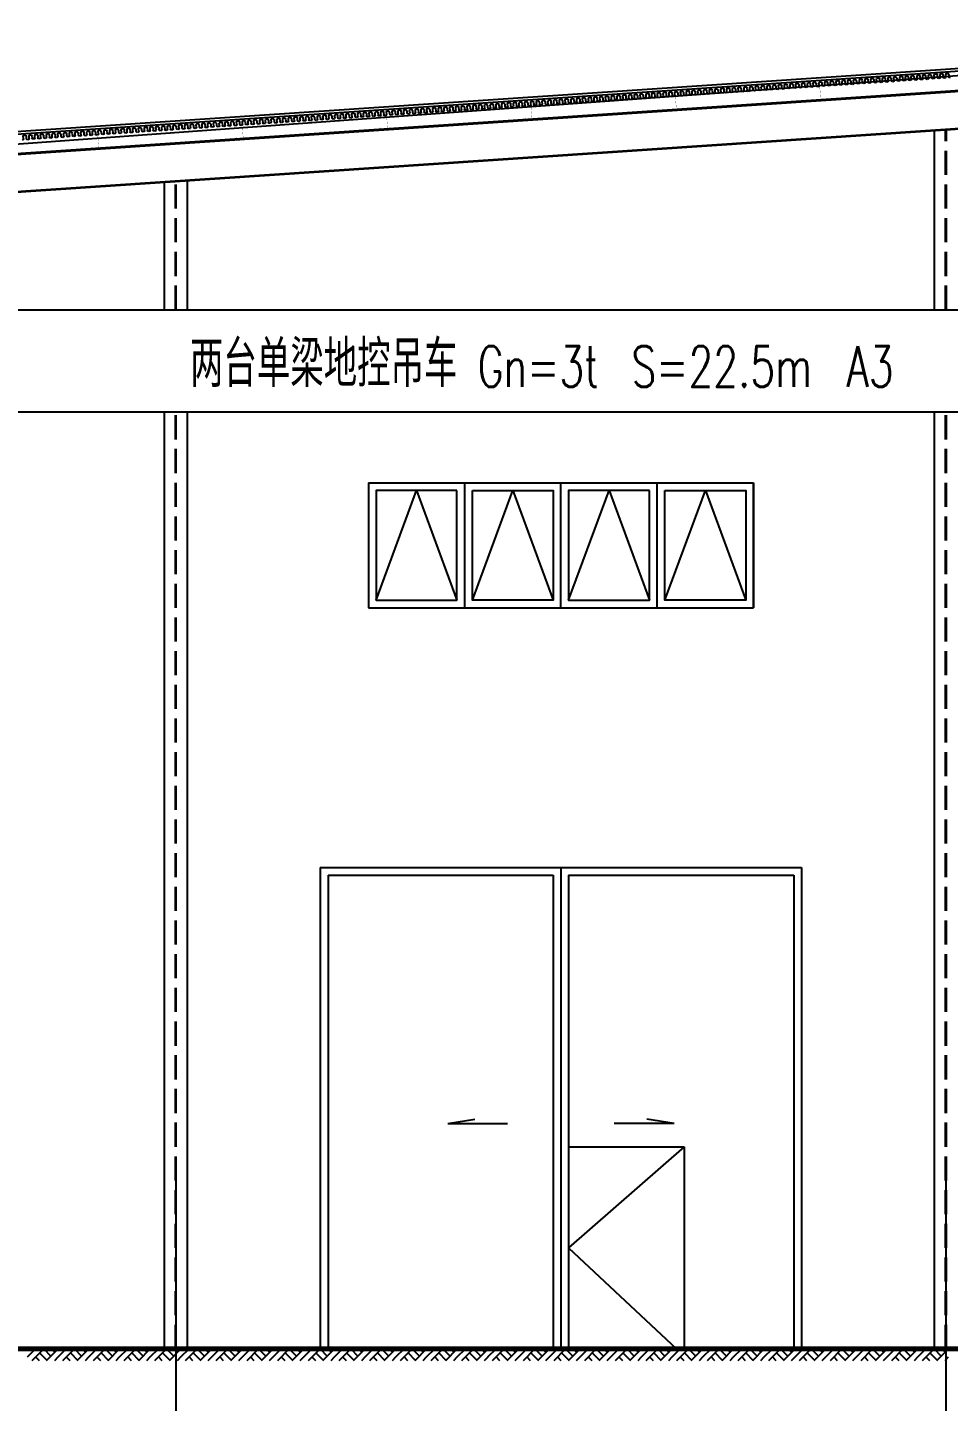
# Model space of a CAD drawing. Extents: x -266287 to 275962, y -324567 to 363765.
# Drawn here: x -133155 to -123587, y -227775 to -213498 of the extents above; entities that cross this region are included whole.
import ezdxf

# ---------------------------------------------------------------- set-up
doc = ezdxf.new("R2010")
doc.units = 0
doc.header["$LTSCALE"] = 1000
doc.linetypes.add('DASH', pattern=[0.35, 0.25, -0.1])
doc.layers.get('0').update_dxf_attribs({"linetype": 'CONTINUOUS'})
for name, color, linetype in [('AXIS', 3, 'CONTINUOUS'), ('E_WINDOW', 4, 'CONTINUOUS'), ('PUB_HATCH', 8, 'CONTINUOUS'), ('PUB_TEXT', 7, 'CONTINUOUS'), ('柱子', 3, 'CONTINUOUS')]:
    doc.layers.add(name, color=color, linetype=linetype)
doc.styles.add('_TCH_DIM', font='SIMPLEX', dxfattribs={"bigfont": 'GBCBIG'})

# ---------------------------------------------------------------- blocks, each defined once
blk = doc.blocks.new('fsfsfsf')
at = {"color": 240}
for p, q in [((950679, 69732), (928998, 69732)), ((928734, 68669), (951054, 68669))]:
    blk.add_line(p, q, dxfattribs=at)
blk = doc.blocks.new('$LinePat$00000009')
for p, q in [((0, -210), (210, 0)), ((120, -300), (420, 0)), ((420, 0), (608, -188)), ((495, -300), (795, 0)), ((615, 0), (705, -90)), ((210, -210), (300, -300)), ((315, -105), (502, -293)), ((705, -300), (795, -210))]:
    blk.add_line(p, q)
blk = doc.blocks.new('$LinePat$00000002')
for p, q in [((24, -24), (24, -56)), ((72, -56), (72, -24))]:
    blk.add_line(p, q)
for centre, start, end in [((0, -24), 0, 90), ((96, -24), 90, 180), ((48, -56), 180, 0)]:
    blk.add_arc(centre, 24, start, end)

msp = doc.modelspace()

# ---------------------------------------------------------------- linework, layer by layer
for p, q in [((-117120.34567, -213497.82004), (-139765.89415, -215016.05149)), ((-117116.48637, -213527.62865), (-139763.88736, -215045.98429)), ((-117042.43207, -213530.92109), (-139755.2447, -215186.1564)), ((-115612.91945, -213627.2736), (-139022.91943, -215196.75636)), ((-115612.91945, -213635.30186), (-139022.24876, -215204.7282)), ((-121622.89058, -214422.43649), (-133567.25618, -215223.86742)), ((-121622.49085, -214430.43112), (-133566.85645, -215231.86205))]:
    msp.add_line(p, q)
at = {"color": 3, "linetype": 'DASH'}
for p, q in [((-123616.91943, -216430.33038), (-123616.91943, -214564.25127)), ((-123608.91943, -216430.33038), (-123608.91943, -214563.71449)), ((-131616.91943, -216430.33038), (-131616.91943, -215093.0057)), ((-131608.91943, -216430.33038), (-131608.91943, -215092.46893)), ((-131616.91943, -227227.75489), (-131616.91943, -217493.61038)), ((-131608.91943, -227227.75489), (-131608.91943, -217493.61038)), ((-123616.91943, -227227.75489), (-123616.91943, -217493.61038)), ((-123608.91943, -227227.75489), (-123608.91943, -217493.61038))]:
    msp.add_line(p, q, dxfattribs=at)
for points, const_width in [([(-124856.5731, -214085.44436), (-124858.24978, -214065.51476), (-124928.00336, -214071.38313), (-124912.91111, -214250.77523), (-124982.66469, -214256.6436), (-124984.34137, -214236.714)], 2), ([(-127856.5731, -214286.57414), (-127858.24978, -214266.64455), (-127928.00336, -214272.51291), (-127912.91111, -214451.90502), (-127982.66469, -214457.77338), (-127984.34137, -214437.84379)], 2), ([(-126356.5731, -214186.00925), (-126358.24978, -214166.07966), (-126428.00336, -214171.94802), (-126412.91111, -214351.34012), (-126482.66469, -214357.20849), (-126484.34137, -214337.2789)], 2), ([(-129356.5731, -214387.13904), (-129358.24978, -214367.20944), (-129428.00336, -214373.07781), (-129412.91111, -214552.46991), (-129482.66469, -214558.33828), (-129484.34137, -214538.40868)], 2), ([(-132356.5731, -214588.26882), (-132358.24978, -214568.33923), (-132428.00336, -214574.20759), (-132412.91111, -214753.5997), (-132482.66469, -214759.46806), (-132484.34137, -214739.53847)], 2), ([(-130856.5731, -214487.70393), (-130858.24978, -214467.77433), (-130928.00336, -214473.6427), (-130912.91111, -214653.0348), (-130982.66469, -214658.90317), (-130984.34137, -214638.97357)], 2), ([(-144272.96396, -227377.75636), (-141352.91945, -227377.75636), (-139852.91945, -227227.75636), (-91372.91945, -227227.75636), (-90072.91945, -227377.75636), (-86799.08671, -227377.75636)], 50)]:
    msp.add_lwpolyline(points, dxfattribs=dict(const_width=const_width))
at = {"layer": 'AXIS'}
for p, q in [((-131612.91943, -225326.22049), (-131612.91943, -232026.39259)), ((-123612.91943, -225326.22049), (-123612.91943, -232026.39259))]:
    msp.add_line(p, q, dxfattribs=at)
at = {"layer": 'E_WINDOW', "color": 252, "linetype": 'Continuous'}
for p, q in [((-129612.91943, -218228.17203), (-125612.91943, -218228.17203)), ((-129612.91943, -218228.17203), (-129612.91943, -219528.17203)), ((-128612.91943, -219528.17203), (-128612.91943, -218228.17203)), ((-127612.91943, -219528.17203), (-127612.91943, -218228.17203)), ((-126612.91943, -219528.17203), (-126612.91943, -218228.17203)), ((-125612.91943, -219528.17203), (-125612.91943, -218228.17203)), ((-125612.91943, -218228.17203), (-125612.91943, -219528.17203)), ((-129532.91943, -219448.17203), (-129112.91943, -218308.17203)), ((-129112.91943, -218308.17203), (-128692.91943, -219448.17203)), ((-128532.91943, -219448.17203), (-128112.91943, -218308.17203)), ((-128112.91943, -218308.17203), (-127692.91943, -219448.17203)), ((-127532.91943, -219448.17203), (-127112.91943, -218308.17203)), ((-127112.91943, -218308.17203), (-126692.91943, -219448.17203)), ((-126532.91943, -219448.17203), (-126112.91943, -218308.17203)), ((-126112.91943, -218308.17203), (-125692.91943, -219448.17203)), ((-129612.91943, -219528.17203), (-125612.91943, -219528.17203)), ((-130112.91943, -222227.75585), (-125112.91943, -222227.75585)), ((-130112.91943, -222227.75585), (-130112.91943, -227227.75636)), ((-127612.91943, -222227.75585), (-127612.91943, -227227.75636)), ((-125112.91943, -222227.75585), (-125112.91943, -227227.75636)), ((-130032.91943, -222307.75569), (-130032.91943, -227227.75636)), ((-130032.91943, -222307.75569), (-127692.91943, -222307.75569)), ((-127692.91943, -222307.75569), (-127692.91943, -227227.75636)), ((-127532.91943, -222307.75569), (-125192.91943, -222307.75569)), ((-127532.91943, -222307.75569), (-127532.91943, -227227.75636)), ((-125192.91943, -222307.75569), (-125192.91943, -227227.75636)), ((-128789.07892, -224886.58071), (-128506.50169, -224839.82477)), ((-126436.75994, -224886.58071), (-126719.33717, -224839.82477)), ((-128789.07892, -224886.58071), (-128166.81771, -224886.58071)), ((-126436.75994, -224886.58071), (-127059.02115, -224886.58071)), ((-127532.91943, -225127.75636), (-127532.91943, -227227.75636)), ((-127532.91943, -225127.75636), (-126332.91943, -225127.75636)), ((-126332.91943, -225127.75636), (-127532.91943, -226177.75636)), ((-126332.91943, -225127.75636), (-126332.91943, -227227.75636)), ((-127532.91943, -226177.75636), (-126412.91943, -227227.75636))]:
    msp.add_line(p, q, dxfattribs=at)
for points in [[(-128692.91943, -218308.17203), (-129532.91943, -218308.17203), (-129532.91943, -219448.17203), (-128692.91943, -219448.17203)], [(-128532.91943, -218308.17203), (-127692.91943, -218308.17203), (-127692.91943, -219448.17203), (-128532.91943, -219448.17203)], [(-126692.91943, -218308.17203), (-127532.91943, -218308.17203), (-127532.91943, -219448.17203), (-126692.91943, -219448.17203)], [(-126532.91943, -218308.17203), (-125692.91943, -218308.17203), (-125692.91943, -219448.17203), (-126532.91943, -219448.17203)]]:
    msp.add_lwpolyline(points, close=True, dxfattribs=at)
at = {"layer": '柱子'}
for p, q in [((-123732.91943, -216430.33038), (-123732.91943, -214572.03452)), ((-131732.91943, -216430.33038), (-131732.91943, -215100.78895)), ((-131492.91943, -216430.33038), (-131492.91943, -215084.68567)), ((-131732.91943, -227227.75489), (-131732.91943, -217493.61038)), ((-131492.91943, -227227.75489), (-131492.91943, -217493.61038)), ((-123732.91943, -227227.75489), (-123732.91943, -217493.61038))]:
    msp.add_line(p, q, dxfattribs=at)

# ---------------------------------------------------------------- block references
at = {"xscale": -1}
msp.add_blockref('fsfsfsf', (812431.28791, -286162.70051), dxfattribs=at)
at = {"layer": 'E_WINDOW', "color": 252, "linetype": 'Continuous', "xscale": 0.4011916583908442, "yscale": 0.3999999999999999, "zscale": 0.3999999999999999}
for p in [(-133155.02471, -227227.75636), (-132836.07734, -227227.75636), (-132517.12997, -227227.75636), (-132198.18261, -227227.75636), (-131879.23524, -227227.75636), (-131560.28787, -227227.75636), (-131241.3405, -227227.75636), (-130922.39313, -227227.75636), (-130603.44576, -227227.75636), (-130284.4984, -227227.75636), (-129965.55103, -227227.75636), (-129646.60366, -227227.75636), (-129327.65629, -227227.75636), (-129008.70892, -227227.75636), (-128689.76155, -227227.75636), (-128370.81419, -227227.75636), (-128051.86682, -227227.75636), (-127732.91945, -227227.75636), (-127413.97208, -227227.75636), (-127095.02471, -227227.75636), (-126776.07734, -227227.75636), (-126457.12997, -227227.75636), (-126138.18261, -227227.75636), (-125819.23524, -227227.75636), (-125500.28787, -227227.75636), (-125181.3405, -227227.75636), (-124862.39313, -227227.75636), (-124543.44576, -227227.75636), (-124224.4984, -227227.75636), (-123905.55103, -227227.75636)]:
    msp.add_blockref('$LinePat$00000009', p, dxfattribs=at)
at = {"layer": 'PUB_HATCH', "xscale": -0.6253710754709456, "yscale": 0.6249999998428348, "zscale": 0.6249999998428348, "rotation": 183.8388950339644}
for p in [(-124345.92145, -214072.95844), (-124286.02053, -214068.93898), (-124226.11961, -214064.91952), (-124166.2187, -214060.90006), (-124106.31778, -214056.8806), (-124046.41686, -214052.86114), (-123986.51594, -214048.84168), (-123926.61502, -214044.82222), (-123866.7141, -214040.80276), (-123806.81319, -214036.7833), (-123746.91227, -214032.76384), (-123687.01135, -214028.74438), (-123627.11043, -214024.72492), (-126442.45359, -214213.63951), (-126382.55267, -214209.62005), (-126322.65175, -214205.60059), (-126262.75083, -214201.58113), (-126202.84992, -214197.56168), (-126142.949, -214193.54222), (-126083.04808, -214189.52276), (-126023.14716, -214185.5033), (-125963.24624, -214181.48384), (-125903.34532, -214177.46438), (-125843.44441, -214173.44492), (-125783.54349, -214169.42546), (-125723.64257, -214165.406), (-125663.74165, -214161.38654), (-125603.84073, -214157.36708), (-125543.93981, -214153.34762), (-125484.0389, -214149.32816), (-125424.13798, -214145.3087), (-125364.23706, -214141.28924), (-125304.33614, -214137.26978), (-125244.43522, -214133.25033), (-125184.53431, -214129.23087), (-125124.63339, -214125.21141), (-125064.73247, -214121.19195), (-125004.83155, -214117.17249), (-124944.93063, -214113.15303), (-124885.02971, -214109.13357), (-124825.1288, -214105.11411), (-124765.22788, -214101.09465), (-124705.32696, -214097.07519), (-124645.42604, -214093.05573), (-124585.52512, -214089.03627), (-124525.6242, -214085.01681), (-124465.72329, -214080.99735), (-124405.82237, -214076.97789), (-128598.88665, -214358.34005), (-128538.98573, -214354.32059), (-128479.08481, -214350.30113), (-128419.18389, -214346.28167), (-128359.28297, -214342.26221), (-128299.38205, -214338.24275), (-128239.48114, -214334.22329), (-128179.58022, -214330.20383), (-128119.6793, -214326.18437), (-128059.77838, -214322.16492), (-127999.87746, -214318.14546), (-127939.97654, -214314.126), (-127880.07563, -214310.10654), (-127820.17471, -214306.08708), (-127760.27379, -214302.06762), (-127700.37287, -214298.04816), (-127640.47195, -214294.0287), (-127580.57103, -214290.00924), (-127520.67012, -214285.98978), (-127460.7692, -214281.97032), (-127400.86828, -214277.95086), (-127340.96736, -214273.9314), (-127281.06644, -214269.91194), (-127221.16553, -214265.89248), (-127161.26461, -214261.87303), (-127101.36369, -214257.85357), (-127041.46277, -214253.83411), (-126981.56185, -214249.81465), (-126921.66093, -214245.79519), (-126861.76002, -214241.77573), (-126801.8591, -214237.75627), (-126741.95818, -214233.73681), (-126682.05726, -214229.71735), (-126622.15634, -214225.69789), (-126562.25542, -214221.67843), (-126502.35451, -214217.65897), (-130695.41878, -214499.02113), (-130635.51787, -214495.00167), (-130575.61695, -214490.98221), (-130515.71603, -214486.96275), (-130455.81511, -214482.94329), (-130395.91419, -214478.92383), (-130336.01327, -214474.90437), (-130276.11236, -214470.88491), (-130216.21144, -214466.86545), (-130156.31052, -214462.84599), (-130096.4096, -214458.82653), (-130036.50868, -214454.80707), (-129976.60776, -214450.78762), (-129916.70685, -214446.76816), (-129856.80593, -214442.7487), (-129796.90501, -214438.72924), (-129737.00409, -214434.70978), (-129677.10317, -214430.69032), (-129617.20226, -214426.67086), (-129557.30134, -214422.6514), (-129497.40042, -214418.63194), (-129437.4995, -214414.61248), (-129377.59858, -214410.59302), (-129317.69766, -214406.57356), (-129257.79675, -214402.5541), (-129197.89583, -214398.53464), (-129137.99491, -214394.51518), (-129078.09399, -214390.49572), (-129018.19307, -214386.47627), (-128958.29215, -214382.45681), (-128898.39124, -214378.43735), (-128838.49032, -214374.41789), (-128778.5894, -214370.39843), (-128718.68848, -214366.37897), (-128658.78756, -214362.35951), (-132851.85184, -214643.72166), (-132791.95092, -214639.70221), (-132732.05, -214635.68275), (-132672.14909, -214631.66329), (-132612.24817, -214627.64383), (-132552.34725, -214623.62437), (-132492.44633, -214619.60491), (-132432.54541, -214615.58545), (-132372.64449, -214611.56599), (-132312.74358, -214607.54653), (-132252.84266, -214603.52707), (-132192.94174, -214599.50761), (-132133.04082, -214595.48815), (-132073.1399, -214591.46869), (-132013.23898, -214587.44923), (-131953.33807, -214583.42977), (-131893.43715, -214579.41031), (-131833.53623, -214575.39086), (-131773.63531, -214571.3714), (-131713.73439, -214567.35194), (-131653.83348, -214563.33248), (-131593.93256, -214559.31302), (-131534.03164, -214555.29356), (-131474.13072, -214551.2741), (-131414.2298, -214547.25464), (-131354.32888, -214543.23518), (-131294.42797, -214539.21572), (-131234.52705, -214535.19626), (-131174.62613, -214531.1768), (-131114.72521, -214527.15734), (-131054.82429, -214523.13788), (-130994.92337, -214519.11842), (-130935.02246, -214515.09896), (-130875.12154, -214511.07951), (-130815.22062, -214507.06005), (-130755.3197, -214503.04059), (-133211.25735, -214667.83842), (-133151.35643, -214663.81896), (-133091.45551, -214659.7995), (-133031.55459, -214655.78004), (-132971.65368, -214651.76058), (-132911.75276, -214647.74112)]:
    msp.add_blockref('$LinePat$00000002', p, dxfattribs=at)

# ---------------------------------------------------------------- texts
at = {"layer": 'PUB_TEXT', "style": '_TCH_DIM'}
msp.add_text('两台单梁地控吊车', height=482.269504, dxfattribs=at).set_placement((-131466.66042, -217232.93844))
at = {"layer": 'PUB_TEXT', "style": '_TCH_DIM', "width": 0.705882}
for s, p in [('Gn=3t', (-128478.44438, -217232.93844)), ('S=22.5m', (-126879.33867, -217232.93844)), ('A3', (-124645.24478, -217232.93844))]:
    msp.add_text(s, height=425, dxfattribs=at).set_placement(p)

doc.saveas('drawing.dxf')
